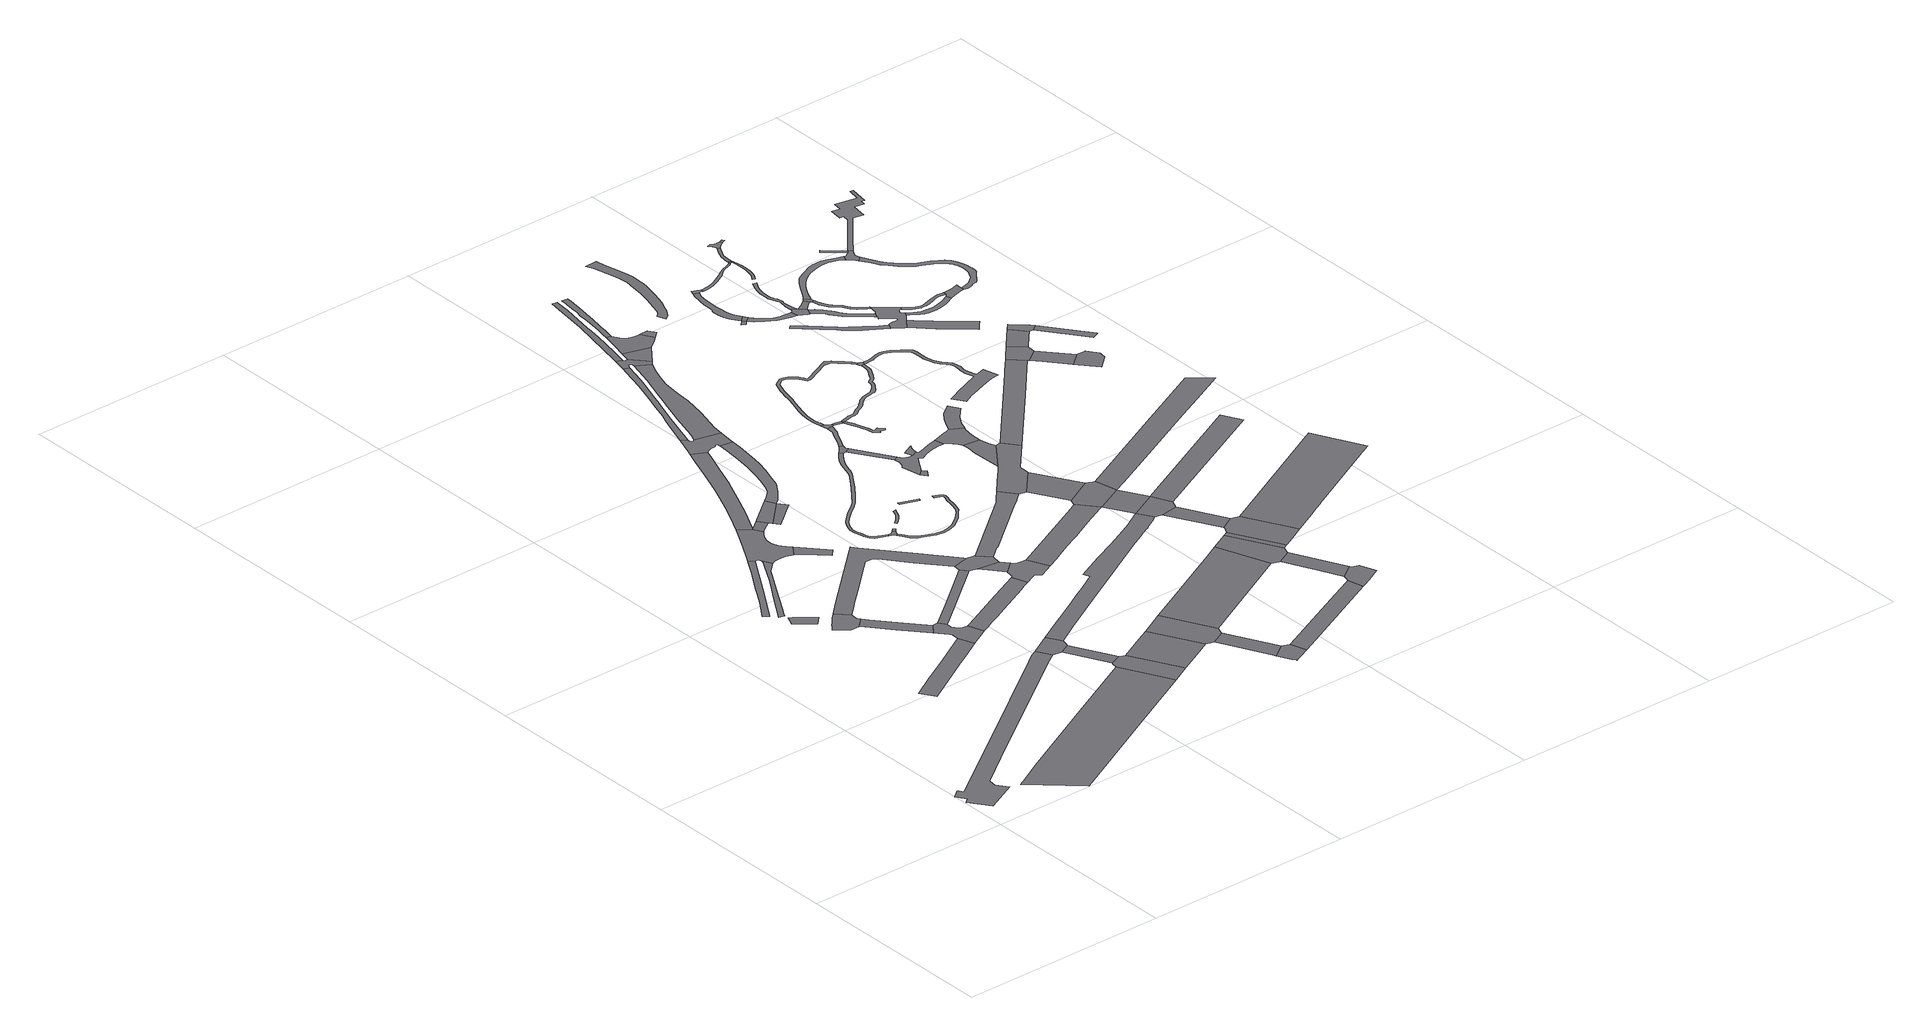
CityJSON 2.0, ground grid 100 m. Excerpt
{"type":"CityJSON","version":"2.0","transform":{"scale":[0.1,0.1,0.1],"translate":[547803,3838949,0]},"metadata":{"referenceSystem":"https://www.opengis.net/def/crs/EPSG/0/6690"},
"CityObjects":{
"road1":{"type":"Road","attributes":{"RoadStructureAttribute.sectionType":"1"},"geometry":[{"type":"MultiSurface","lod":"1","boundaries":[[[0,1,2,3,4,5,6,7,8,9,10,11,12,13,14,15,16,17,18,19,20,21,22,23,24]]]}]},
"road2":{"type":"Road","attributes":{"function":"3","RoadStructureAttribute.sectionType":"1"},"geometry":[{"type":"MultiSurface","lod":"1","boundaries":[[[25,26,27,28,29,30,31,32]]]}]},
"road3":{"type":"Road","attributes":{"RoadStructureAttribute.sectionType":"1"},"geometry":[{"type":"MultiSurface","lod":"1","boundaries":[[[33,34,35,36,37,38,39,40,41]]]}]},
"road4":{"type":"Road","attributes":{"RoadStructureAttribute.sectionType":"1"},"geometry":[{"type":"MultiSurface","lod":"1","boundaries":[[[42,43,44,45,46]]]}]},
"road5":{"type":"Road","geometry":[{"type":"MultiSurface","lod":"1","boundaries":[[[47,48,49,50,51,52,53,54,55,56,57,58,59]]]}]},
"road6":{"type":"Road","geometry":[{"type":"MultiSurface","lod":"1","boundaries":[[[60,61,62,63,64,65,66,67,68,69,70,71]]]}]},
"road7":{"type":"Road","attributes":{"RoadStructureAttribute.sectionType":"1"},"geometry":[{"type":"MultiSurface","lod":"1","boundaries":[[[72,73,74,75,76,77,78,79,80,81,82,83,84,85,86,87,88]]]}]},
"road8":{"type":"Road","attributes":{"RoadStructureAttribute.sectionType":"1"},"geometry":[{"type":"MultiSurface","lod":"1","boundaries":[[[89,90,57,56,91,92,93,94]]]}]},
"road9":{"type":"Road","geometry":[{"type":"MultiSurface","lod":"1","boundaries":[[[94,93,95,96,97,98,33,41,99,100,101,102,103,104,105,106,107,108,109]]]}]},
"road10":{"type":"Road","geometry":[{"type":"MultiSurface","lod":"1","boundaries":[[[110,111,0,24,112,113,114,115,116]]]}]},
"road11":{"type":"Road","geometry":[{"type":"MultiSurface","lod":"1","boundaries":[[[117,118,119,120,60,71,121,122,123,72,88,124,125,126,127,128,129,130,131,132,133,134,135,136,137,138]]]}]},
"road12":{"type":"Road","attributes":{"RoadStructureAttribute.sectionType":"1"},"geometry":[{"type":"MultiSurface","lod":"1","boundaries":[[[114,113,139,140]]]}]},
"road13":{"type":"Road","geometry":[{"type":"MultiSurface","lod":"1","boundaries":[[[141,140,139,142,25,32,143,144]]]}]},
"road14":{"type":"Road","attributes":{"RoadStructureAttribute.sectionType":"1"},"geometry":[{"type":"MultiSurface","lod":"1","boundaries":[[[145,146,147,129,128]]]}]},
"road15":{"type":"Road","attributes":{"RoadStructureAttribute.sectionType":"1"},"geometry":[{"type":"MultiSurface","lod":"1","boundaries":[[[148,149,150,109,108,151,152,153]]]}]},
"road16":{"type":"Road","attributes":{"RoadStructureAttribute.sectionType":"1"},"geometry":[{"type":"MultiSurface","lod":"1","boundaries":[[[154,155,156,157,158,159,47,59,160,161,162,163,164,165,166,167,168,169,170,171]]]}]},
"road17":{"type":"Road","geometry":[{"type":"MultiSurface","lod":"1","boundaries":[[[172,138,137,173,174]]]}]},
"road18":{"type":"Road","attributes":{"RoadStructureAttribute.sectionType":"1"},"geometry":[{"type":"MultiSurface","lod":"1","boundaries":[[[175,176,177,178,179,103,102,180,181,182,183,184,185,186,187,188,189,190]]]}]},
"road19":{"type":"Road","attributes":{"function":"3","RoadStructureAttribute.sectionType":"1"},"geometry":[{"type":"MultiSurface","lod":"1","boundaries":[[[191,192,144,143,193,194]]]}]},
"road20":{"type":"Road","geometry":[{"type":"MultiSurface","lod":"1","boundaries":[[[195,196,197,172,174,198,199]]]}]},
"road21":{"type":"Road","geometry":[{"type":"MultiSurface","lod":"1","boundaries":[[[200,201,199,198]]]}]},
"road22":{"type":"Road","attributes":{"RoadStructureAttribute.sectionType":"1"},"geometry":[{"type":"MultiSurface","lod":"1","boundaries":[[[202,203,204,205,206,207,208,209,210,117,138,211,212,213,214,215,216,217,218,219,220]]]}]},
"road23":{"type":"Road","geometry":[{"type":"MultiSurface","lod":"1","boundaries":[[[221,171,170,148,153,222,223,224,225,226,227,228,229]]]}]},
"road24":{"type":"Road","geometry":[{"type":"MultiSurface","lod":"1","boundaries":[[[230,231,232,233,234,235,236,237,238]]]}]},
"road25":{"type":"Road","geometry":[{"type":"MultiSurface","lod":"1","boundaries":[[[239,191,194,240,241,242,243,244]]]}]},
"road26":{"type":"Road","attributes":{"RoadStructureAttribute.sectionType":"1"},"geometry":[{"type":"MultiSurface","lod":"1","boundaries":[[[224,245,246,247,225]]]}]},
"road27":{"type":"Road","geometry":[{"type":"MultiSurface","lod":"1","boundaries":[[[248,249,230,238]]]}]},
"road28":{"type":"Road","attributes":{"RoadStructureAttribute.sectionType":"1"},"geometry":[{"type":"MultiSurface","lod":"1","boundaries":[[[242,241,250,251,252,253]]]}]},
"road29":{"type":"Road","geometry":[{"type":"MultiSurface","lod":"1","boundaries":[[[254,255,256,247,246,257,258,259,175,190,260,261,262,263,264]]]}]},
"road30":{"type":"Road","geometry":[{"type":"MultiSurface","lod":"1","boundaries":[[[265,266,267,268,269,270,271,272,273,274,195,199,275,276,277,278,279,280,281,282,283]]]}]},
"road31":{"type":"Road","geometry":[{"type":"MultiSurface","lod":"1","boundaries":[[[253,252,284,285,286,287,288,289,290]]]}]},
"road32":{"type":"Road","geometry":[{"type":"MultiSurface","lod":"1","boundaries":[[[291,292,293,294,295,296,297,298,299,300,301]]]}]},
"road33":{"type":"Road","attributes":{"RoadStructureAttribute.sectionType":"1"},"geometry":[{"type":"MultiSurface","lod":"1","boundaries":[[[302,303,304,305,306,307,308,309,310,311,312,313,314,315,316,317,318,319,320,321,322,323,324,325,326,233,232,327,328,329,330,331,332,333,334,335,336,337,338,339,340,341,342,343,344,345,346,347,348,349,350,351,352,353]]]}]},
"road34":{"type":"Road","attributes":{"RoadStructureAttribute.sectionType":"1"},"geometry":[{"type":"MultiSurface","lod":"1","boundaries":[[[354,355,356,357,358,359,360,361,362,363,364,365,366,367,368,369,370,371,110,116,372,373,374,375,376,377,378,379,380,381,382,383,384]]]}]},
"road35":{"type":"Road","attributes":{"RoadStructureAttribute.sectionType":"1"},"geometry":[{"type":"MultiSurface","lod":"1","boundaries":[[[385,386,387,388,389,390,391,392,393,394,395,396,397,398,399,400,401,402,403,404,405,406,407,408,409,410,411,412,413,414,415,416,417,418,419,420,421,422,423,424,236,235]]]}]},
"road36":{"type":"Road","geometry":[{"type":"MultiSurface","lod":"1","boundaries":[[[425,426,202,220,427,428,429,430,431,265,283,432,433,434,435,436,437,438]]]}]},
"road37":{"type":"Road","attributes":{"RoadStructureAttribute.sectionType":"1"},"geometry":[{"type":"MultiSurface","lod":"1","boundaries":[[[439,440,441,442]]]}]},
"road38":{"type":"Road","attributes":{"RoadStructureAttribute.sectionType":"1"},"geometry":[{"type":"MultiSurface","lod":"1","boundaries":[[[443,444,445,446,447,229,228,448,449,450,451,452,453,454,455]]]}]},
"road39":{"type":"Road","geometry":[{"type":"MultiSurface","lod":"1","boundaries":[[[456,457,458,459,460,461,462,463,464,425,438,465,466,467,468,469,470,471]]]}]},
"road40":{"type":"Road","attributes":{"function":"3","RoadStructureAttribute.sectionType":"1"},"geometry":[{"type":"MultiSurface","lod":"1","boundaries":[[[472,473,474,239,244,475,476]]]}]},
"road41":{"type":"Road","attributes":{"RoadStructureAttribute.sectionType":"1"},"geometry":[{"type":"MultiSurface","lod":"1","boundaries":[[[477,478,479,264,263,480,481,482,483,484,485,486,487,488,489]]]}]},
"road42":{"type":"Road","attributes":{"RoadStructureAttribute.sectionType":"1"},"geometry":[{"type":"MultiSurface","lod":"1","boundaries":[[[490,491,492,493,494,495,496,497,434,433,498,499,500,501,502,503,504,505,506,507,508]]]}]},
"road43":{"type":"Road","attributes":{"RoadStructureAttribute.sectionType":"1"},"geometry":[{"type":"MultiSurface","lod":"1","boundaries":[[[509,510,511,512,290,289,513,514]]]}]},
"road44":{"type":"Road","geometry":[{"type":"MultiSurface","lod":"1","boundaries":[[[515,516,517,302,353,518,519,520,521]]]}]},
"road45":{"type":"Road","geometry":[{"type":"MultiSurface","lod":"1","boundaries":[[[522,523,524,525]]]}]},
"road46":{"type":"Road","attributes":{"RoadStructureAttribute.sectionType":"1"},"geometry":[{"type":"MultiSurface","lod":"1","boundaries":[[[519,518,526,527]]]}]},
"road47":{"type":"Road","attributes":{"RoadStructureAttribute.sectionType":"1"},"geometry":[{"type":"MultiSurface","lod":"1","boundaries":[[[528,529,530,531,532,533,534,535,536,537,515,521]]]}]},
"road48":{"type":"Road","geometry":[{"type":"MultiSurface","lod":"1","boundaries":[[[538,456,471,539,540,541,542,490,508,543,544,545,546,547]]]}]},
"road49":{"type":"Road","geometry":[{"type":"MultiSurface","lod":"1","boundaries":[[[548,533,532,549,550,551,552]]]}]},
"road50":{"type":"Road","attributes":{"RoadStructureAttribute.sectionType":"1"},"geometry":[{"type":"MultiSurface","lod":"1","boundaries":[[[553,554,527,526,555,556,557,558,525,524,559,560,561,562,563,564,565,566,567,568,569,570,571,572]]]}]},
"road51":{"type":"Road","geometry":[{"type":"MultiSurface","lod":"1","boundaries":[[[573,574,575,576,577,572,571]]]}]},
"road52":{"type":"Road","attributes":{"RoadStructureAttribute.sectionType":"1"},"geometry":[{"type":"MultiSurface","lod":"1","boundaries":[[[578,550,549,579,580,581,582]]]}]},
"road53":{"type":"Road","attributes":{"RoadStructureAttribute.sectionType":"1"},"geometry":[{"type":"MultiSurface","lod":"1","boundaries":[[[583,584,544,543,585,586]]]}]},
"road54":{"type":"Road","geometry":[{"type":"MultiSurface","lod":"1","boundaries":[[[582,581,587]]]}]},
"road55":{"type":"Road","geometry":[{"type":"MultiSurface","lod":"1","boundaries":[[[588,589,590,591,592,593,594,595,596,597,598,599,600,601,602,603,604,605,606,607,587,581]]]}]},
"road56":{"type":"Road","geometry":[{"type":"MultiSurface","lod":"1","boundaries":[[[608,609,610,611,612,613,614,615,538,547,616,617,618,619,620,621,622,623]]]}]},
"road57":{"type":"Road","attributes":{"RoadStructureAttribute.sectionType":"1"},"geometry":[{"type":"MultiSurface","lod":"1","boundaries":[[[624,625,626,627,628]]]}]},
"road58":{"type":"Road","geometry":[{"type":"MultiSurface","lod":"1","boundaries":[[[629,630,631,632,633,634,443,455,626,625,635,636,637]]]}]},
"road59":{"type":"Road","geometry":[{"type":"MultiSurface","lod":"1","boundaries":[[[638,472,476,639,640,641,642,643,644]]]}]},
"road60":{"type":"Road","geometry":[{"type":"MultiSurface","lod":"1","boundaries":[[[645,628,627,646,477,489,647,648]]]}]},
"road61":{"type":"Road","geometry":[{"type":"MultiSurface","lod":"1","boundaries":[[[649,650,583,586,651,652,653,654,655,656,657,658]]]}]},
"road62":{"type":"Road","attributes":{"RoadStructureAttribute.sectionType":"1"},"geometry":[{"type":"MultiSurface","lod":"1","boundaries":[[[647,489,354,659]]]}]},
"road63":{"type":"Road","attributes":{"RoadStructureAttribute.sectionType":"1"},"geometry":[{"type":"MultiSurface","lod":"1","boundaries":[[[642,641,660,661,662,663]]]}]},
"road64":{"type":"Road","geometry":[{"type":"MultiSurface","lod":"1","boundaries":[[[659,354,384,664,665,666,667,668]]]}]},
"road65":{"type":"Road","attributes":{"RoadStructureAttribute.sectionType":"1"},"geometry":[{"type":"MultiSurface","lod":"1","boundaries":[[[669,670,671,672,673,674,675,676,677,678,679,649,658,680,681,682,683,684,685,686]]]}]},
"road66":{"type":"Road","geometry":[{"type":"MultiSurface","lod":"1","boundaries":[[[687,688,689,631,630,690,691,692]]]}]},
"road67":{"type":"Road","attributes":{"function":"3","RoadStructureAttribute.sectionType":"1"},"geometry":[{"type":"MultiSurface","lod":"1","boundaries":[[[693,638,644,694]]]}]},
"road68":{"type":"Road","geometry":[{"type":"MultiSurface","lod":"1","boundaries":[[[695,663,662,696,509,514,697,698,699,700,701,702]]]}]},
"road69":{"type":"Road","geometry":[{"type":"MultiSurface","lod":"1","boundaries":[[[703,704,705,706,565,564,707,708,687,692,709,710,711]]]}]},
"road70":{"type":"Road","attributes":{"RoadStructureAttribute.sectionType":"1"},"geometry":[{"type":"MultiSurface","lod":"1","boundaries":[[[712,666,665,713,714,715]]]}]},
"road71":{"type":"Road","attributes":{"RoadStructureAttribute.sectionType":"1"},"geometry":[{"type":"MultiSurface","lod":"1","boundaries":[[[716,717,653,652]]]}]},
"road72":{"type":"Road","attributes":{"RoadStructureAttribute.sectionType":"1"},"geometry":[{"type":"MultiSurface","lod":"1","boundaries":[[[718,719,720,721,722,723,724,725,726,727,728,729,730,731,732,733,734,735,736,737,738,739,740,741,742,743,744,745,746,747,748,749,750,751,752,753,754,755,756,757,758,759,760,761,762,763,548,552,764,765,766,767,768,769,770,771,772,773,774,775,776,777,778,779,780,781,782,783,784,785,786,787,788,789,790,791,792,793,794,795,796,797,798,799,800,801,802,803,804,805,806,807,808,809]]]}]},
"road73":{"type":"Road","geometry":[{"type":"MultiSurface","lod":"1","boundaries":[[[810,811,715,714,812,693,694,813,814,815]]]}]},
"road74":{"type":"Road","attributes":{"RoadStructureAttribute.sectionType":"1"},"geometry":[{"type":"MultiSurface","lod":"1","boundaries":[[[816,817,818,819,820,821,822,823,824,825,826,827,828,829,830,831,832,833,834,835,836,837,838,839,840,841,842,843,844,845,846,847,848,849,850,851,852,853,854,855,856,857,858,859,860,861,862,863,582,587,864,865,866,867,868,869,870,871,872,873,874,875,876,877,878,879,880,881,882,883,884,885,886,887,888,889,890,891,892,893,894,895,896,897,898,899,900,901,902,903,904,905,906,907,908,909,910]]]}]},
"road75":{"type":"Road","attributes":{"RoadStructureAttribute.sectionType":"1"},"geometry":[{"type":"MultiSurface","lod":"1","boundaries":[[[911,912,913,914,915,916,917,918,919,920,703,711]]]}]},
"road76":{"type":"Road","attributes":{"RoadStructureAttribute.sectionType":"1"},"geometry":[{"type":"MultiSurface","lod":"1","boundaries":[[[921,922,923,924,925,926,927,928,929,930,931,932,933,934,935,936,937,938,939,940,941,942,943,944,945,946,947,948]]]}]},
"road77":{"type":"Road","geometry":[{"type":"MultiSurface","lod":"1","boundaries":[[[949,950,809,808,951,952,953,816,910,954,955]]]}]},
"road78":{"type":"Road","geometry":[{"type":"MultiSurface","lod":"1","boundaries":[[[956,957,958,959]]]}]},
"road79":{"type":"Road","geometry":[{"type":"MultiSurface","lod":"1","boundaries":[[[960,956,959,961]]]}]},
"road80":{"type":"Road","attributes":{"RoadStructureAttribute.sectionType":"1"},"geometry":[{"type":"MultiSurface","lod":"1","boundaries":[[[962,963,964,965,966,967,968,969,970,971,972,973,974,975,976,956,960,977,978,979,980,981,982,983,984,985,986]]]}]},
"road81":{"type":"Road","attributes":{"RoadStructureAttribute.sectionType":"1"},"geometry":[{"type":"MultiSurface","lod":"1","boundaries":[[[987,988,989,629,637,990,991]]]}]},
"road82":{"type":"Road","attributes":{"RoadStructureAttribute.sectionType":"1"},"geometry":[{"type":"MultiSurface","lod":"1","boundaries":[[[992,993,994,995,996,997,998,999,961,959,1000,1001,1002,1003,1004,1005,1006]]]}]},
"road83":{"type":"Road","attributes":{"RoadStructureAttribute.sectionType":"1"},"geometry":[{"type":"MultiSurface","lod":"1","boundaries":[[[1007,1008,1009,1010,1011,1012,1013,1014,1015,1016,1017,1018,1019,1020,1021,1022,1023,1024,1025,1026,1027,1028,1029,1030,1031,1032,1033,1034,1035,1036,1037,1038,1039,1040,1041,1042,1043,1044,1045,1046,1047,1048,1049,1050,1051,1052,1053,1054,1055,1056,1057,1058,1059,1060,1061,1062,1063,1064,1065,1066,1067,1068,1069,1070,1071,1072,1073,1074,1075,1076,1077,1078,1079,1080,1081,1082,1083,1084,955,954]]]}]},
"road84":{"type":"Road","attributes":{"RoadStructureAttribute.sectionType":"1"},"geometry":[{"type":"MultiSurface","lod":"1","boundaries":[[[1085,659,668,1086]]]}]},
"road85":{"type":"Road","geometry":[{"type":"MultiSurface","lod":"1","boundaries":[[[1087,962,986,1088,1089,1090,1091,1092,1093,1094,1095]]]}]},
"road86":{"type":"Road","attributes":{"RoadStructureAttribute.sectionType":"1"},"geometry":[{"type":"MultiSurface","lod":"1","boundaries":[[[1096,1097,1098,1099,1100,1101,1102,1103,1104,1105,1106,1107,1108,1109,1110]]]}]},
"road87":{"type":"Road","attributes":{"function":"3","RoadStructureAttribute.sectionType":"1"},"geometry":[{"type":"MultiSurface","lod":"1","boundaries":[[[1111,815,814,1112,1113,1114,1115,1116,1117,1118,1119]]]}]},
"road88":{"type":"Road","attributes":{"RoadStructureAttribute.sectionType":"1"},"geometry":[{"type":"MultiSurface","lod":"1","boundaries":[[[1120,1121,648,647,1122,1123,1124,1125,1126,1127]]]}]},
"road89":{"type":"Road","geometry":[{"type":"MultiSurface","lod":"1","boundaries":[[[1128,1129,1130,1131,1132,1006,1005,1133,1134,1135,1136,1137,1138,1139,1140]]]}]},
"road90":{"type":"Road","attributes":{"RoadStructureAttribute.sectionType":"1"},"geometry":[{"type":"MultiSurface","lod":"1","boundaries":[[[1141,1142,1143,1144,1145,1146,1147,1148,1149,1150,1151,1152,1153,1154,1155,1156,1157,1158,1159,1160,1161,1162,1163,1164,1165,1166,1167,1168,1128,1140]]]}]},
"road91":{"type":"Road","attributes":{"RoadStructureAttribute.sectionType":"1"},"geometry":[{"type":"MultiSurface","lod":"1","boundaries":[[[1169,1170,1171,1172,1173,1174,1175,1176,1177,1178,1179,1180,1093,1092,1181,1182,1183,1184,1185,1186,1187,1188,1189,1190,1191,1192,1193]]]}]},
"road92":{"type":"Road","attributes":{"RoadStructureAttribute.sectionType":"1"},"geometry":[{"type":"MultiSurface","lod":"1","boundaries":[[[1194,1195,1139,1138,1196,1197,1198,1199,1200]]]}]},
"road93":{"type":"Road","attributes":{"RoadStructureAttribute.sectionType":"1"},"geometry":[{"type":"MultiSurface","lod":"1","boundaries":[[[1201,1202,1203,1204,1205,1206,1207,1208,1135,1134,1209,1210,1211,1212,1213,1214,1215,1216,1217,1218,1219]]]}]},
"road94":{"type":"Road","geometry":[{"type":"MultiSurface","lod":"1","boundaries":[[[1220,1194,1200,1221,1222,1223,1224]]]}]},
"road95":{"type":"Road","attributes":{"RoadStructureAttribute.sectionType":"1"},"geometry":[{"type":"MultiSurface","lod":"1","boundaries":[[[1225,1226,1227,1228,1229,1230,1231,1232,1223,1222,1233,1234,1235,1236,1237,1238,1239,1240,1241,1242,1243,1244,1245,1246,1247,1248,1249,1250,1251]]]}]},
"road96":{"type":"Road","attributes":{"RoadStructureAttribute.sectionType":"1"},"geometry":[{"type":"MultiSurface","lod":"1","boundaries":[[[1252,1253,1254,1255,1256,1257,1258,1259,1260,1261,1262,1263,1264,1265,1266,1267]]]}]},
"road97":{"type":"Road","geometry":[{"type":"MultiSurface","lod":"1","boundaries":[[[1268,1169,1193,1252,1267,1269]]]}]},
"road98":{"type":"Road","geometry":[{"type":"MultiSurface","lod":"1","boundaries":[[[1251,1250,1270,1271,1272,1273,1219,1218,1274,1275,1276,1277,1278,1279,1280,1281,1282,1283,1284,1285,1110,1109,1286,1287,1288,1289,1290,1291,1292,1293,1294,1295,1296]]]}]},
"road99":{"type":"Road","geometry":[{"type":"MultiSurface","lod":"1","boundaries":[[[1297,1298,987,991,1299,1300,1301,1302]]]}]},
"road100":{"type":"Road","attributes":{"RoadStructureAttribute.sectionType":"1"},"geometry":[{"type":"MultiSurface","lod":"1","boundaries":[[[1303,1304,1305,1306,1307,1308,1268,1269,1309,1310,1311,1312,1313,1314]]]}]},
"road101":{"type":"Road","attributes":{"RoadStructureAttribute.sectionType":"1"},"geometry":[{"type":"MultiSurface","lod":"1","boundaries":[[[1315,1316,1317,1318,1319,1320,1321,1288,1287]]]}]},
"road102":{"type":"Road","attributes":{"RoadStructureAttribute.sectionType":"1"},"geometry":[{"type":"MultiSurface","lod":"1","boundaries":[[[1322,1300,1299,1323,1324,1325]]]}]},
"road103":{"type":"Road","geometry":[{"type":"MultiSurface","lod":"1","boundaries":[[[1326,1327,1328,1329,1330,1331,1332,1333,1334,1335,1303,1314,1336,1337,1338]]]}]},
"road104":{"type":"Road","attributes":{"RoadStructureAttribute.sectionType":"1"},"geometry":[{"type":"MultiSurface","lod":"1","boundaries":[[[1339,1340,1341,1342,1343,1344,1345,1346,1347,1348,1349,1350,1351,1352,1220,1224,1353,1354,1355,1356,1357,1358,1359,1360,1361,1362,1363,1364,1365,1366]]]}]},
"road105":{"type":"Road","geometry":[{"type":"MultiSurface","lod":"1","boundaries":[[[1367,1368,1369,1338,1337]]]}]},
"road106":{"type":"Road","attributes":{"RoadStructureAttribute.sectionType":"1"},"geometry":[{"type":"MultiSurface","lod":"1","boundaries":[[[1370,1371,1297,1302,1372,1373]]]}]},
"road107":{"type":"Road","attributes":{"RoadStructureAttribute.sectionType":"1"},"geometry":[{"type":"MultiSurface","lod":"1","boundaries":[[[1374,1375,1376,1377,1378,1379,1380,1381,1382,1290,1289,1383,1384,1385,1386,1387,1388,1389,1390,1391,1392,1393,1394,1395]]]}]},
"road108":{"type":"Road","geometry":[{"type":"MultiSurface","lod":"1","boundaries":[[[1396,1325,1324,1397,1398,1399,1400,1401,1402]]]}]},
"road109":{"type":"Road","attributes":{"RoadStructureAttribute.sectionType":"1"},"geometry":[{"type":"MultiSurface","lod":"1","boundaries":[[[1403,1404,1405,1406,1407,1408,1409,1410,1411,1412,1413,1296,1295,1414,1415,1416,1417,1418,1419,1420,1421,1422,1423,1424,1425,1426,1427]]]}]},
"road110":{"type":"Road","geometry":[{"type":"MultiSurface","lod":"1","boundaries":[[[1428,1370,1373,1429,1430,1431,1432,1433]]]}]},
"road111":{"type":"Road","attributes":{"RoadStructureAttribute.sectionType":"1"},"geometry":[{"type":"MultiSurface","lod":"1","boundaries":[[[1434,1431,1430,1435,1436]]]}]},
"road112":{"type":"Road","geometry":[{"type":"MultiSurface","lod":"1","boundaries":[[[1437,1438,1439,1440,1441,1427,1426,1395,1394,1442,1443,1444,1445]]]}]},
"road113":{"type":"Road","geometry":[{"type":"MultiSurface","lod":"1","boundaries":[[[1446,1447,1448,1449]]]}]},
"road114":{"type":"Road","geometry":[{"type":"MultiSurface","lod":"1","boundaries":[[[1449,1448,1450,1451,1452,1453,1454,1366,1365,1455,1456,1457,1458,1459,1460,1461,1462,1463,1464]]]}]},
"road115":{"type":"Road","attributes":{"RoadStructureAttribute.sectionType":"1"},"geometry":[{"type":"MultiSurface","lod":"1","boundaries":[[[1465,1466,1467,1468,1469,1470,1471,1472,1473,1474,1475,1476,1477,1478,1479,1480,1481,1482,1483,1484,1485,1486,1487,1488,1489,1490,1491,1492,1457,1456,1493,1494,1495,1496,1497,1498,1499,1500,1501,1502,1503,1504,1505,1506,1507,1508,1509,1510,1511,1512,1513,1514,1515,1516,1445,1444]]]}]},
"road116":{"type":"Road","attributes":{"RoadStructureAttribute.sectionType":"1"},"geometry":[{"type":"MultiSurface","lod":"1","boundaries":[[[1517,1518,1519,1520,1521,1522,1523,1524,1525,1526,1449,1464,1527,1528,1529,1530,1531,1532,1533,1534,1535]]]}]}
},
"vertices":[
[1019,985,0],[988,968,0],[945,937,0],[418,558,0],[285,462,0],[75,313,0],[74,312,0],[58,300,0],[44,319,0],[40,325,0],[1,293,0],[33,248,0],[27,244,0],[20,238,0],[7,228,0],[77,135,0],[227,208,0],[191,261,0],[195,299,0],[352,413,0],[353,414,0],[419,461,0],[640,620,0],[1013,888,0],[1058,916,0],
[1195,672,0],[854,497,0],[421,275,0],[319,219,0],[276,195,0],[485,4,0],[979,257,0],[1318,432,0],
[841,1272,0],[681,1178,0],[636,1153,0],[546,1103,0],[430,1035,0],[472,965,0],[707,1104,0],[769,1139,0],[870,1196,0],
[476,1739,0],[511,1775,0],[428,1844,0],[413,1854,0],[391,1806,0],
[577,1759,0],[553,1737,0],[523,1702,0],[514,1693,0],[508,1685,0],[489,1662,0],[551,1611,0],[576,1611,0],[579,1611,0],[590,1611,0],[637,1652,0],[626,1664,0],[630,1703,0],
[581,2313,0],[535,2238,0],[466,2128,0],[448,2098,0],[404,2028,0],[340,1933,0],[362,1911,0],[461,2064,0],[478,2092,0],[485,2103,0],[596,2280,0],[603,2293,0],
[628,2281,0],[624,2266,0],[612,2245,0],[548,2133,0],[510,2076,0],[469,2014,0],[385,1883,0],[412,1874,0],[419,1890,0],[444,1929,0],[526,2064,0],[541,2088,0],[589,2168,0],[598,2184,0],[601,2188,0],[629,2216,0],[649,2233,0],
[750,1518,0],[659,1627,0],[595,1607,0],[693,1490,0],[793,1373,0],[832,1422,0],
[840,1318,0],[844,1312,0],[843,1297,0],[842,1283,0],[881,1202,0],[919,1223,0],[956,1242,0],[966,1248,0],[941,1325,0],[919,1327,0],[907,1329,0],[899,1339,0],[880,1362,0],[883,1389,0],[859,1422,0],
[1126,1046,0],[1071,1014,0],[1097,911,0],[1100,910,0],[1153,938,0],[1156,945,0],[1165,977,0],
[710,2541,0],[690,2503,0],[644,2422,0],[591,2329,0],[613,2295,0],[623,2296,0],[626,2288,0],[674,2244,0],[677,2244,0],[696,2246,0],[729,2244,0],[761,2232,0],[800,2283,0],[781,2305,0],[769,2322,0],[760,2334,0],[750,2362,0],[750,2389,0],[757,2414,0],[772,2437,0],[786,2455,0],[765,2499,0],
[1204,709,0],[1260,731,0],
[1263,725,0],[1202,701,0],[1409,479,0],[1286,719,0],
[794,2210,0],[880,2126,0],[912,2158,0],
[1207,1695,0],[1105,1614,0],[976,1513,0],[897,1399,0],[1221,1654,0],[1232,1662,0],
[1282,1760,0],[1161,1908,0],[1000,2106,0],[981,2130,0],[958,2109,0],[633,1813,0],[681,1750,0],[710,1777,0],[719,1785,0],[720,1786,0],[795,1854,0],[884,1937,0],[950,1997,0],[991,1997,0],[1019,1964,0],[1101,1862,0],[1211,1728,0],[1291,1749,0],
[817,2540,0],[792,2462,0],[849,2500,0],
[1335,1510,0],[1192,1443,0],[1147,1422,0],[1074,1387,0],[957,1332,0],[994,1261,0],[1034,1280,0],[1077,1301,0],[1112,1317,0],[1145,1333,0],[1178,1349,0],[1221,1369,0],[1261,1388,0],[1297,1405,0],[1329,1421,0],[1360,1435,0],
[1476,816,0],[1414,784,0],[1537,544,0],[1599,576,0],
[951,2644,0],[905,2608,0],[826,2548,0],[860,2484,0],[975,2599,0],
[879,2456,0],[1008,2557,0],
[961,3136,0],[937,3074,0],[911,3000,0],[870,2892,0],[867,2884,0],[850,2841,0],[834,2803,0],[793,2709,0],[760,2638,0],[772,2511,0],[831,2627,0],[882,2737,0],[917,2817,0],[922,2831,0],[930,2848,0],[947,2889,0],[977,2969,0],[1011,3056,0],[1026,3098,0],
[1329,1743,0],[1257,1657,0],[1262,1657,0],[1269,1655,0],[1375,1638,0],[1376,1644,0],[1383,1683,0],[1383,1687,0],[1332,1742,0],
[1195,2114,0],[1183,2106,0],[1170,2106,0],[1163,2096,0],[1183,2089,0],[1190,2079,0],[1200,2086,0],[1200,2094,0],[1208,2104,0],
[1599,879,0],[1620,570,0],[1637,564,0],[1707,601,0],[1707,602,0],[1721,638,0],
[1299,1618,0],[1349,1556,0],[1405,1603,0],
[1220,2119,0],[1212,2129,0],
[1638,564,0],[1755,330,0],[1762,314,0],[1828,362,0],
[1452,1580,0],[1421,1584,0],[1413,1593,0],[1348,1552,0],[1344,1523,0],[1343,1517,0],[1396,1453,0],[1420,1464,0],[1444,1443,0],[1517,1477,0],[1470,1578,0],
[1100,3108,0],[1096,3057,0],[1086,2975,0],[1075,2900,0],[1066,2862,0],[1058,2827,0],[1046,2782,0],[1024,2719,0],[1009,2694,0],[977,2664,0],[1000,2617,0],[1042,2667,0],[1077,2720,0],[1094,2768,0],[1118,2838,0],[1130,2889,0],[1139,2931,0],[1156,3048,0],[1161,3098,0],
[1794,250,0],[1804,232,0],[1804,231,0],[1819,237,0],[1834,244,0],[1889,270,0],[1865,347,0],
[1255,2152,0],[1272,2165,0],[1284,2177,0],[1302,2197,0],[1311,2217,0],[1319,2238,0],[1304,2237,0],[1299,2217,0],[1289,2200,0],[1269,2177,0],[1250,2162,0],
[1436,2743,0],[1414,2718,0],[1402,2698,0],[1389,2673,0],[1377,2643,0],[1367,2613,0],[1363,2598,0],[1358,2583,0],[1333,2545,0],[1296,2495,0],[1254,2442,0],[1220,2399,0],[1190,2374,0],[1153,2348,0],[1116,2315,0],[1096,2295,0],[1083,2273,0],[1074,2253,0],[1069,2232,0],[1069,2205,0],[1077,2180,0],[1080,2158,0],[1090,2133,0],[1105,2118,0],[1140,2106,0],[1145,2116,0],[1112,2130,0],[1100,2143,0],[1092,2160,0],[1089,2183,0],[1082,2208,0],[1081,2230,0],[1086,2250,0],[1094,2268,0],[1106,2288,0],[1126,2308,0],[1163,2338,0],[1198,2364,0],[1230,2392,0],[1264,2434,0],[1309,2490,0],[1343,2538,0],[1370,2578,0],[1375,2588,0],[1380,2596,0],[1385,2608,0],[1385,2616,0],[1392,2636,0],[1402,2661,0],[1422,2693,0],[1437,2716,0],[1451,2731,0],
[2062,1575,0],[1983,1528,0],[1959,1516,0],[1897,1486,0],[1826,1453,0],[1712,1401,0],[1605,1351,0],[1575,1336,0],[1589,1306,0],[1560,1289,0],[1502,1256,0],[1444,1224,0],[1396,1197,0],[1353,1172,0],[1319,1153,0],[1294,1139,0],[1272,1127,0],[1238,1109,0],[1267,1036,0],[1398,1111,0],[1540,1191,0],[1561,1202,0],[1887,1384,0],[1957,1419,0],[1980,1431,0],[2015,1449,0],[2023,1452,0],[2028,1456,0],[2069,1481,0],[2074,1484,0],[2106,1504,0],
[1196,2066,0],[1203,2054,0],[1221,2027,0],[1244,2007,0],[1279,1990,0],[1321,1975,0],[1359,1968,0],[1394,1973,0],[1424,1984,0],[1473,2019,0],[1503,2052,0],[1523,2075,0],[1535,2115,0],[1547,2166,0],[1553,2177,0],[1555,2188,0],[1555,2197,0],[1552,2205,0],[1537,2215,0],[1509,2227,0],[1506,2212,0],[1529,2203,0],[1538,2201,0],[1542,2197,0],[1542,2187,0],[1538,2176,0],[1533,2166,0],[1525,2120,0],[1513,2082,0],[1496,2059,0],[1466,2029,0],[1419,1996,0],[1391,1986,0],[1361,1983,0],[1324,1988,0],[1284,2002,0],[1251,2019,0],[1231,2037,0],[1216,2061,0],[1208,2071,0],
[1002,3248,0],[969,3156,0],[1041,3106,0],[1058,3115,0],[1078,3117,0],[1095,3125,0],[1100,3120,0],[1167,3161,0],[1171,3185,0],[1049,3212,0],[1039,3207,0],[1032,3212,0],[1027,3217,0],[1029,3232,0],
[1365,2278,0],[1363,2264,0],[1449,2234,0],[1454,2246,0],
[1738,2084,0],[1733,2078,0],[1704,2046,0],[1686,2026,0],[1677,2016,0],[1444,1737,0],[1446,1734,0],[1446,1733,0],[1464,1747,0],[1711,1942,0],[1754,1976,0],[1755,1977,0],[1794,2008,0],
[1196,3846,0],[1188,3816,0],[1157,3700,0],[1120,3588,0],[1105,3541,0],[1097,3517,0],[1074,3447,0],[1059,3409,0],[1037,3349,0],[1092,3427,0],[1125,3521,0],[1127,3529,0],[1145,3580,0],[1180,3687,0],[1194,3728,0],[1223,3836,0],
[2137,1156,0],[2064,1118,0],[1673,917,0],[2182,877,0],[2231,902,0],
[1917,1797,0],[1882,1779,0],[1666,1673,0],[1570,1503,0],[1624,1530,0],[1675,1555,0],[1727,1580,0],[1754,1593,0],[1816,1624,0],[1891,1660,0],[1943,1686,0],[1967,1697,0],[1988,1707,0],
[1248,3834,0],[1214,3711,0],[1170,3586,0],[1150,3524,0],[1147,3517,0],[1124,3448,0],[1107,3390,0],[1066,3257,0],[1179,3238,0],[1213,3364,0],[1227,3434,0],[1232,3463,0],[1234,3471,0],[1240,3534,0],[1243,3564,0],[1252,3639,0],[1269,3694,0],[1289,3747,0],[1313,3797,0],
[2383,591,0],[2367,583,0],[2271,538,0],[2270,538,0],[2005,324,0],[2400,513,0],
[1474,2787,0],[1468,2779,0],[1453,2761,0],[1466,2734,0],[1493,2750,0],[1487,2761,0],[1490,2777,0],
[1602,2365,0],[1626,2399,0],[1608,2415,0],[1582,2392,0],
[1579,2553,0],[1603,2567,0],
[1501,2800,0],[1515,2827,0],[1528,2854,0],[1545,2882,0],[1556,2928,0],[1532,2926,0],[1526,2889,0],[1515,2869,0],[1503,2842,0],[1488,2809,0],
[1212,3911,0],[1230,3849,0],[1235,3854,0],[1245,3851,0],[1248,3844,0],[1328,3816,0],[1260,3894,0],[1250,3891,0],[1242,3894,0],[1240,3901,0],
[1525,2963,0],[1567,2929,0],[1568,2944,0],[1556,2946,0],[1541,2957,0],
[1642,2533,0],[1615,2545,0],[1582,2531,0],[1581,2519,0],[1575,2500,0],[1565,2486,0],[1664,2505,0],[1681,2491,0],[1714,2505,0],[1750,2518,0],[1787,2522,0],[1818,2521,0],[1809,2568,0],[1789,2562,0],[1760,2554,0],[1737,2547,0],[1712,2539,0],[1696,2537,0],[1691,2547,0],[1662,2531,0],
[1690,2561,0],[1693,2579,0],[1703,2596,0],[1648,2571,0],[1661,2533,0],
[1586,2942,0],[1584,2927,0],[1605,2922,0],[1610,2921,0],[1613,2936,0],
[1274,3942,0],[1262,3901,0],[1363,3860,0],[1400,3905,0],
[1625,2924,0],
[1626,2883,0],[1636,2859,0],[1643,2837,0],[1649,2813,0],[1652,2798,0],[1653,2794,0],[1654,2782,0],[1681,2763,0],[1683,2771,0],[1691,2771,0],[1709,2766,0],[1716,2775,0],[1693,2799,0],[1673,2791,0],[1667,2796,0],[1667,2800,0],[1664,2817,0],[1657,2841,0],[1650,2864,0],[1640,2889,0],
[1312,4440,0],[1305,4384,0],[1279,4219,0],[1269,4174,0],[1266,4159,0],[1255,4111,0],[1236,4021,0],[1215,3924,0],[1256,3975,0],[1285,4112,0],[1294,4162,0],[1294,4167,0],[1299,4197,0],[1329,4358,0],[1334,4417,0],[1337,4435,0],
[2061,1903,0],[1937,2119,0],[1832,2002,0],[1927,1831,0],[2063,1900,0],
[2003,2378,0],[1977,2371,0],[1875,2237,0],[1852,2211,0],[1825,2181,0],[1789,2141,0],[1938,2148,0],[1938,2171,0],[2059,2305,0],
[2229,1204,0],[2252,895,0],[2265,891,0],[2268,890,0],[2339,927,0],[2338,929,0],[2353,964,0],
[2095,1886,0],[1926,1827,0],[2125,1773,0],[2102,1884,0],
[1307,4087,0],[1289,4007,0],[1442,3938,0],[1464,3957,0],[1431,4016,0],[1406,4015,0],[1386,4020,0],[1366,4030,0],[1348,4050,0],[1329,4080,0],
[2197,1642,0],
[2323,774,0],[2324,773,0],[2394,628,0],[2461,676,0],
[2130,1499,0],[2141,1497,0],[2224,1511,0],[2240,1548,0],[2241,1549,0],
[1359,4435,0],[1358,4408,0],[1356,4395,0],[1351,4357,0],[1346,4320,0],[1339,4292,0],[1336,4256,0],[1329,4197,0],[1324,4171,0],[1321,4154,0],[1313,4112,0],[1341,4137,0],[1342,4142,0],[1349,4181,0],[1358,4231,0],[1374,4320,0],[1387,4410,0],[1389,4429,0],
[1873,2459,0],[1875,2432,0],[1870,2382,0],[1972,2381,0],[1962,2406,0],[1954,2449,0],
[2252,1216,0],[2377,976,0],
[2466,666,0],[2386,600,0],[2464,543,0],[2469,545,0],[2483,553,0],[2489,557,0],[2528,578,0],[2500,655,0],
[1912,2600,0],[1899,2594,0],[1873,2586,0],[1846,2578,0],[1835,2516,0],[1864,2479,0],[1956,2504,0],[1965,2556,0],[1970,2567,0],
[2245,1471,0],[2191,1401,0],[2269,1253,0],[2337,1292,0],
[1496,3984,0],[1474,4019,0],
[1958,3277,0],[1934,3302,0],[1920,3317,0],[1904,3331,0],[1897,3338,0],[1874,3357,0],[1865,3353,0],[1736,3293,0],[1729,3293,0],[1722,3306,0],[1714,3319,0],[1708,3327,0],[1706,3329,0],[1699,3336,0],[1689,3345,0],[1676,3354,0],[1668,3358,0],[1661,3361,0],[1658,3362,0],[1650,3364,0],[1643,3364,0],[1637,3363,0],[1630,3360,0],[1619,3353,0],[1608,3346,0],[1602,3341,0],[1601,3340,0],[1597,3334,0],[1593,3326,0],[1586,3308,0],[1579,3288,0],[1573,3265,0],[1569,3250,0],[1559,3208,0],[1550,3174,0],[1531,3112,0],[1525,3091,0],[1521,3071,0],[1520,3065,0],[1518,3056,0],[1517,3046,0],[1517,3031,0],[1517,3025,0],[1517,3009,0],[1520,2988,0],[1524,2969,0],[1539,2966,0],[1537,2981,0],[1535,2991,0],[1532,3011,0],[1532,3026,0],[1532,3030,0],[1532,3045,0],[1534,3063,0],[1535,3068,0],[1539,3087,0],[1545,3107,0],[1564,3170,0],[1574,3204,0],[1583,3241,0],[1588,3261,0],[1594,3284,0],[1600,3302,0],[1607,3320,0],[1610,3327,0],[1613,3331,0],[1617,3334,0],[1627,3341,0],[1636,3346,0],[1641,3348,0],[1644,3349,0],[1648,3349,0],[1655,3347,0],[1662,3345,0],[1668,3341,0],[1679,3333,0],[1689,3325,0],[1695,3319,0],[1697,3317,0],[1702,3310,0],[1709,3299,0],[1720,3278,0],[1739,3278,0],[1854,3331,0],[1887,3327,0],[1894,3320,0],[1909,3306,0],[1924,3291,0],[1947,3267,0],[1954,3259,0],[1960,3249,0],[1974,3257,0],
[2357,1285,0],[2338,1292,0],[2271,1250,0],[2427,1002,0],[2501,1040,0],[2377,1278,0],
[1969,3228,0],[1969,3215,0],[1969,3211,0],[1968,3198,0],[1966,3189,0],[1964,3183,0],[1959,3173,0],[1943,3147,0],[1938,3138,0],[1932,3129,0],[1927,3123,0],[1921,3119,0],[1911,3112,0],[1907,3110,0],[1905,3107,0],[1905,3104,0],[1903,3095,0],[1902,3089,0],[1899,3083,0],[1896,3077,0],[1888,3068,0],[1877,3056,0],[1869,3050,0],[1862,3045,0],[1859,3043,0],[1848,3040,0],[1823,3035,0],[1813,3032,0],[1804,3029,0],[1793,3023,0],[1783,3018,0],[1776,3012,0],[1765,3001,0],[1754,2990,0],[1748,2985,0],[1741,2981,0],[1740,2980,0],[1727,2974,0],[1718,2970,0],[1710,2965,0],[1702,2958,0],[1696,2955,0],[1694,2954,0],[1685,2952,0],[1666,2951,0],[1663,2950,0],[1651,2948,0],[1635,2943,0],[1640,2929,0],[1655,2933,0],[1665,2936,0],[1668,2936,0],[1688,2937,0],[1698,2940,0],[1703,2941,0],[1710,2946,0],[1719,2952,0],[1726,2957,0],[1733,2961,0],[1746,2966,0],[1749,2968,0],[1757,2973,0],[1764,2979,0],[1775,2991,0],[1785,3000,0],[1792,3005,0],[1800,3010,0],[1810,3015,0],[1818,3018,0],[1827,3020,0],[1852,3025,0],[1864,3030,0],[1871,3028,0],[1888,3040,0],[1899,3058,0],[1908,3068,0],[1913,3076,0],[1916,3084,0],[1917,3087,0],[1918,3092,0],[1919,3100,0],[1930,3107,0],[1935,3110,0],[1937,3112,0],[1944,3119,0],[1950,3130,0],[1956,3139,0],[1972,3166,0],[1977,3177,0],[1980,3184,0],[1983,3196,0],[1984,3210,0],[1984,3215,0],[1984,3223,0],[1984,3229,0],
[1985,2606,0],[2010,2644,0],[2039,2675,0],[2061,2698,0],[2032,2749,0],[2006,2732,0],[1979,2711,0],[1952,2676,0],[1930,2638,0],[1924,2624,0],
[1631,4552,0],[1646,4485,0],[1659,4425,0],[1663,4373,0],[1656,4323,0],[1653,4302,0],[1649,4268,0],[1634,4210,0],[1617,4152,0],[1605,4112,0],[1598,4100,0],[1580,4080,0],[1596,4042,0],[1616,4055,0],[1628,4075,0],[1643,4098,0],[1650,4115,0],[1667,4155,0],[1686,4221,0],[1703,4291,0],[1708,4323,0],[1710,4341,0],[1710,4396,0],[1704,4441,0],[1691,4498,0],[1681,4545,0],[1675,4588,0],[1618,4585,0],
[1986,3249,0],[1981,3252,0],[1963,3242,0],[1966,3236,0],[1968,3231,0],[1988,3233,0],[1992,3247,0],
[1825,3828,0],[1803,3806,0],[1819,3793,0],[1836,3812,0],
[1851,3853,0],[1864,3834,0],
[1811,4125,0],[1805,4111,0],[1794,4059,0],[1791,4029,0],[1790,3986,0],[1790,3982,0],[1790,3977,0],[1788,3974,0],[1784,3969,0],[1780,3962,0],[1780,3947,0],[1780,3922,0],[1785,3896,0],[1796,3874,0],[1801,3864,0],[1844,3864,0],[1832,3885,0],[1827,3902,0],[1822,3921,0],[1819,3954,0],[1817,3982,0],[1817,4018,0],[1820,4053,0],[1825,4088,0],[1836,4116,0],
[2458,2882,0],[2395,2812,0],[2376,2791,0],[2334,2609,0],[2524,2820,0],
[2014,3749,0],[2009,3749,0],[2005,3749,0],[1990,3750,0],[1973,3752,0],[1943,3762,0],[1910,3783,0],[1890,3799,0],[1860,3788,0],[1895,3763,0],[1940,3738,0],[1969,3727,0],[1998,3720,0],[2031,3712,0],[2026,3750,0],
[1998,3231,0],[2002,3230,0],[2013,3230,0],[2025,3231,0],[2039,3234,0],[2044,3236,0],[2073,3245,0],[2077,3246,0],[2087,3247,0],[2096,3247,0],[2104,3247,0],[2111,3244,0],[2119,3241,0],[2127,3236,0],[2131,3234,0],[2134,3232,0],[2158,3215,0],[2166,3209,0],[2189,3190,0],[2197,3184,0],[2202,3166,0],[2202,3136,0],[2200,3106,0],[2208,3076,0],[2215,3051,0],[2228,3029,0],[2246,3009,0],[2256,2994,0],[2261,2979,0],[2261,2962,0],[2257,2934,0],[2259,2904,0],[2270,2862,0],[2205,2836,0],[2145,2813,0],[2108,2795,0],[2080,2783,0],[2116,2727,0],[2163,2751,0],[2208,2766,0],[2253,2782,0],[2315,2800,0],[2355,2808,0],[2335,2881,0],[2287,2866,0],[2277,2907,0],[2274,2932,0],[2279,2959,0],[2276,2982,0],[2271,3002,0],[2258,3019,0],[2241,3039,0],[2230,3059,0],[2223,3079,0],[2217,3106,0],[2217,3134,0],[2219,3169,0],[2214,3189,0],[2199,3202,0],[2175,3221,0],[2167,3227,0],[2143,3244,0],[2139,3247,0],[2126,3254,0],[2116,3259,0],[2106,3261,0],[2097,3263,0],[2086,3262,0],[2074,3260,0],[2069,3259,0],[2039,3250,0],[2035,3249,0],[2023,3246,0],[2012,3245,0],[2008,3245,0],[2003,3245,0],[2000,3246,0],[1996,3246,0],
[2849,1964,0],[2895,1869,0],
[1819,4146,0],[1838,4118,0],[1841,4119,0],[1846,4120,0],[1850,4120,0],[1857,4115,0],[1859,4129,0],[1844,4134,0],[1843,4137,0],
[2235,3430,0],[2178,3469,0],[2133,3506,0],[2121,3510,0],[2096,3534,0],[2006,3619,0],[1954,3668,0],[1937,3652,0],[1975,3615,0],[2079,3517,0],[2093,3503,0],[2157,3448,0],[2205,3417,0],[2258,3384,0],[2270,3411,0],
[3033,1615,0],[2611,1098,0],[2660,1124,0],[2699,1143,0],[2700,1144,0],[3077,1338,0],[3079,1339,0],[3102,1351,0],[3154,1377,0],
[2932,2289,0],[2583,2118,0],[2185,1800,0],[2353,1882,0],[2574,1989,0],[2730,2064,0],[2856,2124,0],[3027,2206,0],
[2039,3769,0],[2038,3760,0],[2037,3756,0],[2034,3753,0],[2031,3751,0],[2070,3692,0],[2079,3688,0],[2090,3719,0],[2091,3721,0],[2091,3723,0],[2092,3725,0],[2068,3753,0],[2062,3753,0],
[2056,3780,0],[2053,3811,0],[2053,3829,0],[2055,3839,0],[2056,3846,0],[2056,3853,0],[2054,3860,0],[2051,3869,0],[2045,3878,0],[2042,3888,0],[2040,3898,0],[2039,3910,0],[2040,3949,0],[2045,3971,0],[2054,3993,0],[2071,4024,0],[2055,4030,0],[2043,4006,0],[2033,3978,0],[2026,3948,0],[2024,3913,0],[2025,3894,0],[2030,3876,0],[2040,3856,0],[2043,3849,0],[2045,3844,0],[2044,3833,0],[2039,3798,0],
[2089,4226,0],[2078,4214,0],[2064,4210,0],[2036,4200,0],[2033,4199,0],[2010,4187,0],[1991,4173,0],[1956,4155,0],[1933,4143,0],[1909,4135,0],[1887,4131,0],[1868,4129,0],[1866,4114,0],[1881,4115,0],[1898,4117,0],[1921,4124,0],[1951,4136,0],[2000,4163,0],[2019,4182,0],[2038,4193,0],[2041,4195,0],[2073,4206,0],[2077,4207,0],[2078,4207,0],[2087,4212,0],
[2123,3787,0],[2091,3765,0],[2095,3729,0],[2118,3749,0],[2133,3759,0],[2137,3760,0],[2141,3761,0],
[2218,3573,0],[2194,3595,0],[2177,3621,0],[2168,3637,0],[2160,3650,0],[2149,3666,0],[2140,3680,0],[2116,3703,0],[2098,3678,0],[2108,3669,0],[2126,3646,0],[2134,3633,0],[2145,3615,0],[2157,3600,0],[2167,3589,0],[2223,3538,0],[2269,3498,0],[2274,3494,0],[2287,3517,0],
[2133,3799,0],[2144,3761,0],[2147,3758,0],[2161,3763,0],[2157,3776,0],
[2264,3599,0],[2242,3626,0],[2230,3646,0],[2226,3653,0],[2195,3684,0],[2182,3700,0],[2173,3718,0],[2166,3743,0],[2149,3754,0],[2151,3746,0],[2156,3721,0],[2164,3701,0],[2175,3684,0],[2184,3676,0],[2198,3664,0],[2209,3654,0],[2215,3643,0],[2221,3633,0],[2232,3612,0],[2236,3608,0],[2251,3591,0],[2286,3569,0],[2292,3566,0],[2293,3565,0],[2296,3562,0],[2299,3559,0],[2304,3574,0],
[2100,4222,0],[2104,4197,0],[2106,4179,0],[2106,4163,0],[2104,4134,0],[2100,4109,0],[2092,4085,0],[2076,4060,0],[2089,4054,0],[2104,4078,0],[2110,4098,0],[2113,4116,0],[2115,4151,0],[2115,4173,0],[2112,4197,0],[2108,4222,0],
[2089,4233,0],[2106,4229,0],
[2299,3549,0],[2299,3542,0],[2299,3537,0],[2297,3528,0],[2275,3491,0],[2274,3484,0],[2270,3478,0],[2270,3474,0],[2331,3427,0],[2325,3419,0],[2321,3416,0],[2313,3418,0],[2306,3418,0],[2299,3418,0],[2292,3418,0],[2278,3414,0],[2306,3350,0],[2312,3346,0],[2349,3392,0],[2376,3424,0],[2385,3443,0],[2367,3456,0],[2380,3473,0],[2383,3474,0],[2387,3474,0],[2391,3473,0],[2400,3488,0],
[2527,2959,0],[2479,2906,0],[2529,2815,0],[2594,2861,0],[2594,2876,0],[2595,2899,0],
[2127,4345,0],[2121,4334,0],[2108,4313,0],[2096,4282,0],[2090,4257,0],[2090,4248,0],[2106,4244,0],[2108,4269,0],[2111,4286,0],[2120,4305,0],[2132,4328,0],[2138,4339,0],
[2400,3258,0],[2533,3141,0],[2553,3164,0],[2575,3188,0],[2539,3220,0],[2491,3262,0],[2370,3373,0],
[2626,2823,0],[2565,2771,0],[2649,2672,0],[2711,2724,0],
[2155,4378,0],[2148,4378,0],[2143,4379,0],[2136,4381,0],[2125,4387,0],[2107,4383,0],[2122,4366,0],[2125,4361,0],[2127,4356,0],[2128,4350,0],[2154,4353,0],[2176,4366,0],[2164,4379,0],
[2457,3968,0],[2423,3980,0],[2391,3988,0],[2367,3990,0],[2342,3988,0],[2318,3981,0],[2279,3964,0],[2260,3956,0],[2231,3940,0],[2205,3908,0],[2185,3880,0],[2159,3837,0],[2145,3814,0],[2141,3809,0],[2170,3803,0],[2185,3834,0],[2206,3869,0],[2223,3890,0],[2245,3912,0],[2276,3933,0],[2294,3941,0],[2310,3948,0],[2343,3958,0],[2373,3961,0],[2408,3959,0],[2448,3946,0],[2476,3931,0],[2485,3956,0],
[2193,4373,0],[2187,4386,0],[2171,4380,0],
[2621,3064,0],[2584,3023,0],[2652,2962,0],[2680,2993,0],
[2565,3418,0],[2536,3408,0],[2503,3402,0],[2501,3402,0],[2493,3402,0],[2465,3403,0],[2458,3404,0],[2445,3407,0],[2415,3423,0],[2401,3409,0],[2421,3394,0],[2425,3392,0],[2441,3382,0],[2458,3377,0],[2479,3375,0],[2500,3375,0],[2521,3377,0],[2522,3378,0],[2538,3382,0],[2567,3391,0],[2610,3409,0],[2602,3436,0],
[2751,2721,0],[2725,2581,0],[2787,2633,0],[2791,2659,0],[2791,2665,0],[2792,2673,0],[2755,2723,0],
[2602,3466,0],[2584,3469,0],[2560,3466,0],[2540,3460,0],[2502,3447,0],[2493,3445,0],[2487,3444,0],[2484,3443,0],[2470,3443,0],[2450,3449,0],[2412,3478,0],[2403,3463,0],[2425,3445,0],[2440,3438,0],[2463,3429,0],[2472,3429,0],[2486,3428,0],[2489,3429,0],[2509,3432,0],[2540,3443,0],[2558,3449,0],[2574,3453,0],[2587,3451,0],[2612,3448,0],[2614,3466,0],
[2649,3095,0],[2699,2993,0],[2701,2993,0],[2731,3015,0],[2724,3024,0],[2717,3034,0],
[2886,2803,0],[2853,2783,0],[2888,2800,0],
[2696,3478,0],[2675,3471,0],[2656,3468,0],[2628,3466,0],[2623,3466,0],[2635,3419,0],[2676,3429,0],[2693,3430,0],[2695,3448,0],
[2441,4057,0],[2430,4045,0],[2518,3970,0],[2529,3982,0],
[2516,3967,0],[2508,3960,0],[2503,3958,0],[2497,3955,0],[2492,3955,0],[2500,3909,0],[2512,3890,0],[2534,3912,0],[2531,3919,0],[2529,3925,0],[2529,3929,0],[2529,3934,0],[2530,3941,0],[2536,3952,0],[2545,3964,0],
[2710,3426,0],[2722,3426,0],[2738,3433,0],[2753,3440,0],[2763,3441,0],[2771,3442,0],[2777,3446,0],[2823,3503,0],[2827,3507,0],[2829,3511,0],[2830,3517,0],[2832,3541,0],[2833,3545,0],[2830,3577,0],[2826,3599,0],[2819,3619,0],[2806,3644,0],[2788,3664,0],[2767,3680,0],[2738,3696,0],[2690,3718,0],[2663,3734,0],[2659,3737,0],[2638,3753,0],[2608,3784,0],[2589,3806,0],[2574,3829,0],[2560,3857,0],[2520,3878,0],[2541,3843,0],[2559,3807,0],[2581,3779,0],[2608,3750,0],[2631,3729,0],[2646,3716,0],[2665,3702,0],[2686,3692,0],[2720,3677,0],[2747,3663,0],[2769,3647,0],[2784,3629,0],[2793,3614,0],[2801,3591,0],[2805,3573,0],[2804,3554,0],[2802,3533,0],[2800,3529,0],[2792,3511,0],[2779,3488,0],[2763,3474,0],[2742,3460,0],[2724,3454,0],
[2849,4346,0],[2837,4286,0],[2730,4305,0],[2724,4263,0],[2684,4268,0],[2677,4209,0],[2697,4207,0],[2692,4174,0],[2651,4125,0],[2563,4021,0],[2553,3974,0],[2594,4027,0],[2716,4172,0],[2768,4164,0],[2779,4238,0],[2828,4231,0],[2831,4253,0],[2847,4251,0],[2863,4342,0]
]}
